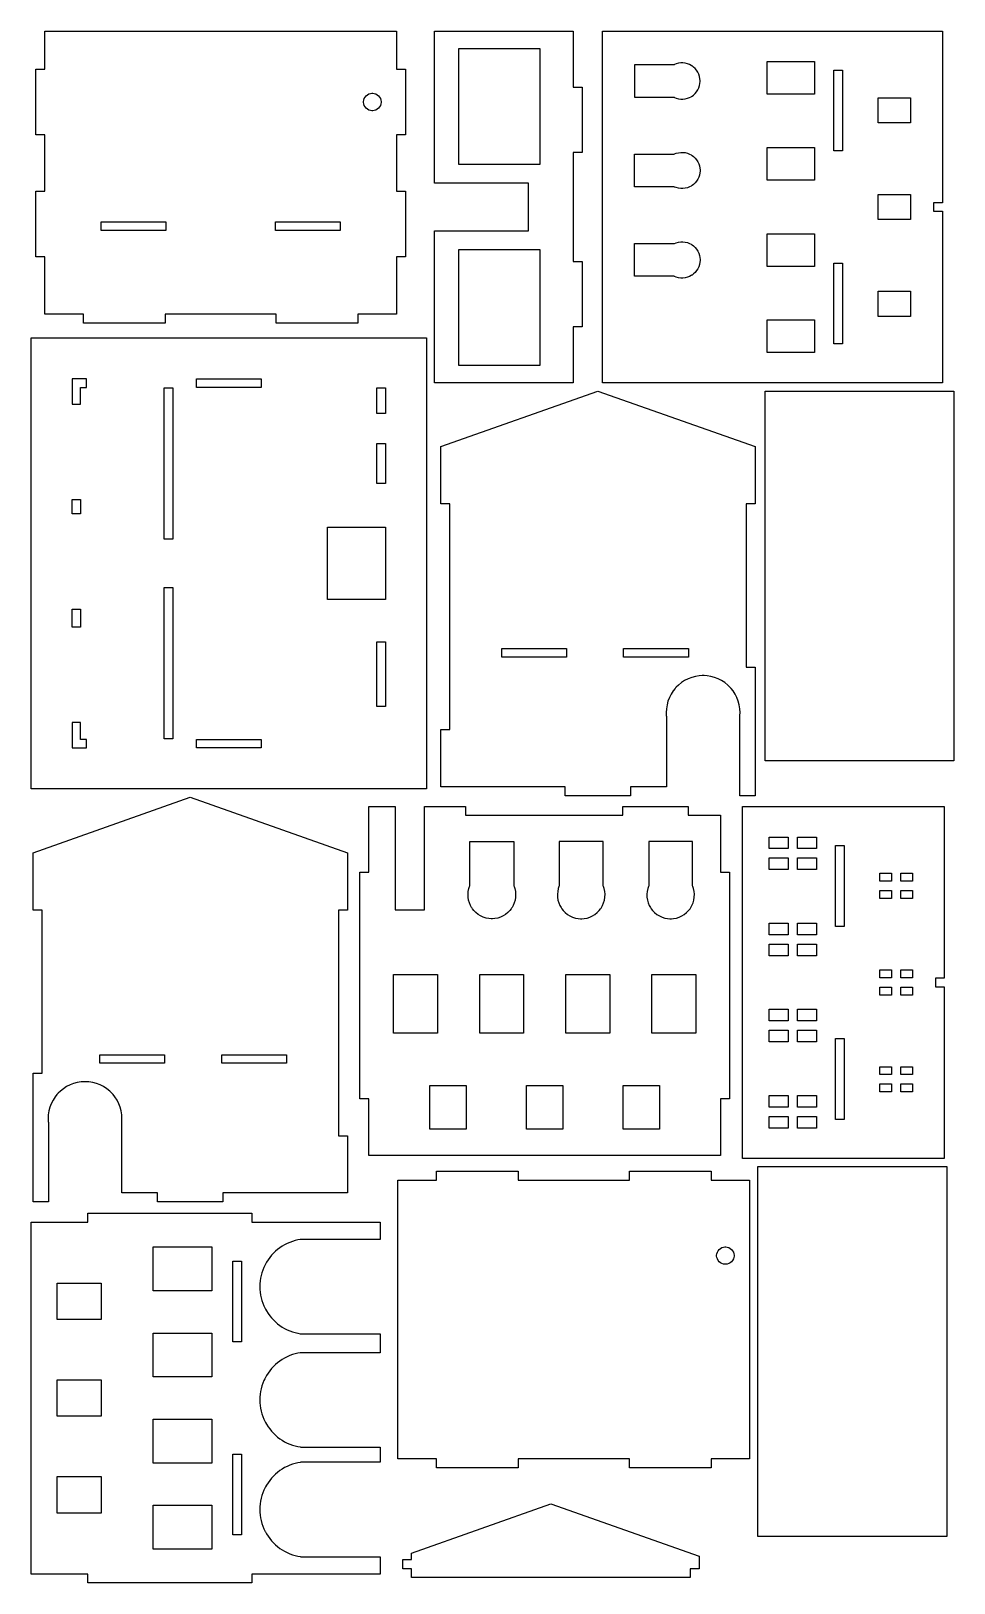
# Model space of a CAD drawing. Extents: x 0 to 114, y 0 to 191.
import ezdxf

# ---------------------------------------------------------------- set-up
doc = ezdxf.new("R2010")
doc.units = 0
doc.layers.get('0').update_dxf_attribs({"linetype": 'CONTINUOUS'})

msp = doc.modelspace()

# ---------------------------------------------------------------- linework, layer by layer
at = {"color": 0}
for points in [[(45.0056, 190.958), (45.0056, 186.25), (46.1056, 186.25), (46.1056, 178.2), (45.0056, 178.2), (45.0056, 171.25), (46.1056, 171.25), (46.1056, 163.171), (45.0056, 163.171), (45.0056, 156.122), (40.2506, 156.122), (40.2506, 155.022), (30.2006, 155.022), (30.2006, 156.122), (16.506, 156.122), (16.506, 155.022), (6.45594, 155.022), (6.45594, 156.122), (1.7009, 156.122), (1.7009, 163.171), (0.60091, 163.171), (0.60091, 171.25), (1.7009, 171.25), (1.7009, 178.2), (0.60091, 178.2), (0.60091, 186.25), (1.7009, 186.25), (1.7009, 190.958), (45.0056, 190.958)], [(67.8456, 154.554), (66.7456, 154.554), (66.7456, 147.654), (49.6864, 147.654), (49.6864, 166.376), (61.241, 166.376), (61.241, 172.236), (49.6864, 172.236), (49.6864, 190.958), (66.7456, 190.958), (66.7456, 184.058), (67.8456, 184.058), (67.8456, 176.008), (66.7456, 176.008), (66.7456, 162.604), (67.8456, 162.604), (67.8456, 154.554)], [(112.224, 168.781), (112.224, 147.654), (70.3558, 147.654), (70.3558, 190.958), (112.224, 190.958), (112.224, 169.831), (111.124, 169.831), (111.124, 168.781), (112.224, 168.781)], [(52.6546, 188.826), (62.6626, 188.826), (62.6626, 174.553), (52.6546, 174.553), (52.6546, 188.826)], [(90.6513, 187.208), (96.474, 187.208), (96.474, 183.204), (90.6513, 183.204), (90.6513, 187.208)], [(74.2876, 186.808), (74.2876, 182.804), (79.1728, 182.804), (79.2368, 182.772), (79.4372, 182.694), (79.7101, 182.621), (79.9879, 182.583), (80.2674, 182.579), (80.5451, 182.611), (80.8175, 182.678), (81.0815, 182.779), (81.2728, 182.876), (81.3335, 182.914), (81.394, 182.953), (81.566, 183.081), (81.7728, 183.274), (81.9524, 183.489), (82.1031, 183.725), (82.2231, 183.976), (82.3108, 184.243), (82.3647, 184.521), (82.3831, 184.735), (82.3831, 184.806), (82.3831, 184.878), (82.3647, 185.092), (82.3108, 185.369), (82.2231, 185.636), (82.1031, 185.888), (81.9524, 186.124), (81.7728, 186.339), (81.566, 186.531), (81.394, 186.66), (81.3335, 186.697), (81.2728, 186.736), (81.0815, 186.833), (80.8175, 186.935), (80.5451, 187.001), (80.2674, 187.033), (79.9879, 187.029), (79.7101, 186.992), (79.4372, 186.918), (79.2368, 186.84), (79.1728, 186.808), (74.2876, 186.808)], [(98.8513, 186.153), (99.9013, 186.153), (99.9013, 176.203), (98.8513, 176.203), (98.8513, 186.153)], [(43.0961, 182.225), (43.0961, 182.171), (43.0742, 182.008), (43.0115, 181.806), (42.9125, 181.624), (42.7813, 181.464), (42.6221, 181.333), (42.4394, 181.233), (42.2378, 181.171), (42.0753, 181.15), (42.0211, 181.15), (41.9669, 181.15), (41.8044, 181.171), (41.6026, 181.233), (41.42, 181.333), (41.261, 181.464), (41.1297, 181.624), (41.0306, 181.806), (40.9679, 182.008), (40.9461, 182.171), (40.9461, 182.225), (40.9461, 182.279), (40.9679, 182.442), (41.0306, 182.643), (41.1297, 182.825), (41.261, 182.985), (41.42, 183.115), (41.6026, 183.215), (41.8044, 183.278), (41.9669, 183.3), (42.0211, 183.3), (42.0753, 183.3), (42.2378, 183.278), (42.4394, 183.215), (42.6221, 183.115), (42.7813, 182.985), (42.9125, 182.825), (43.0115, 182.643), (43.0742, 182.442), (43.0961, 182.279), (43.0961, 182.225)], [(104.288, 182.758), (108.292, 182.758), (108.292, 179.663), (104.288, 179.663), (104.288, 182.758)], [(74.2876, 171.799), (74.2876, 175.803), (79.1728, 175.803), (79.2368, 175.835), (79.4372, 175.913), (79.7101, 175.986), (79.9879, 176.024), (80.2674, 176.028), (80.5451, 175.996), (80.8175, 175.929), (81.0815, 175.828), (81.2728, 175.731), (81.3335, 175.692), (81.394, 175.654), (81.566, 175.525), (81.7728, 175.333), (81.9524, 175.118), (82.1031, 174.882), (82.2231, 174.629), (82.3108, 174.364), (82.3647, 174.086), (82.3831, 173.872), (82.3831, 173.8), (82.3831, 173.729), (82.3647, 173.515), (82.3108, 173.237), (82.2231, 172.971), (82.1031, 172.719), (81.9524, 172.483), (81.7728, 172.268), (81.566, 172.075), (81.394, 171.946), (81.3335, 171.908), (81.2728, 171.871), (81.0815, 171.774), (80.8175, 171.672), (80.5451, 171.606), (80.2674, 171.574), (79.9879, 171.578), (79.7101, 171.615), (79.4372, 171.689), (79.2368, 171.767), (79.1728, 171.799), (74.2876, 171.799)], [(90.6513, 176.608), (96.474, 176.608), (96.474, 172.604), (90.6513, 172.604), (90.6513, 176.608)], [(104.288, 170.854), (108.292, 170.854), (108.292, 167.758), (104.288, 167.758), (104.288, 170.854)], [(8.65093, 167.486), (16.601, 167.486), (16.601, 166.436), (8.65093, 166.436), (8.65093, 167.486)], [(30.1056, 167.486), (38.0556, 167.486), (38.0556, 166.436), (30.1056, 166.436), (30.1056, 167.486)], [(74.2876, 160.793), (74.2876, 164.797), (79.1728, 164.797), (79.2368, 164.829), (79.4372, 164.907), (79.7101, 164.981), (79.9879, 165.018), (80.2674, 165.021), (80.5451, 164.99), (80.8175, 164.924), (81.0815, 164.822), (81.2728, 164.725), (81.3335, 164.686), (81.394, 164.649), (81.566, 164.519), (81.7728, 164.328), (81.9524, 164.112), (82.1031, 163.876), (82.2231, 163.624), (82.3108, 163.358), (82.3647, 163.081), (82.3831, 162.867), (82.3831, 162.794), (82.3831, 162.724), (82.3647, 162.51), (82.3108, 162.232), (82.2231, 161.965), (82.1031, 161.712), (81.9524, 161.478), (81.7728, 161.263), (81.566, 161.069), (81.394, 160.94), (81.3335, 160.903), (81.2728, 160.865), (81.0815, 160.768), (80.8175, 160.667), (80.5451, 160.6), (80.2674, 160.568), (79.9879, 160.571), (79.7101, 160.61), (79.4372, 160.683), (79.2368, 160.761), (79.1728, 160.793), (74.2876, 160.793)], [(90.6513, 166.008), (96.474, 166.008), (96.474, 162.004), (90.6513, 162.004), (90.6513, 166.008)], [(52.6546, 164.06), (62.6626, 164.06), (62.6626, 149.786), (52.6546, 149.786), (52.6546, 164.06)], [(98.8513, 162.408), (99.9013, 162.408), (99.9013, 152.458), (98.8513, 152.458), (98.8513, 162.408)], [(104.288, 158.95), (108.292, 158.95), (108.292, 155.854), (104.288, 155.854), (104.288, 158.95)], [(90.6513, 155.408), (96.474, 155.408), (96.474, 151.403), (90.6513, 151.403), (90.6513, 155.408)], [(0, 153.211), (48.6864, 153.211), (48.6864, 97.7063), (0, 97.7063), (0, 153.211)], [(6.09999, 145.029), (6.09999, 147.111), (6.81819, 147.111), (6.81819, 148.161), (5.05003, 148.161), (5.05003, 145.029), (6.09999, 145.029)], [(16.4138, 147.061), (17.4636, 147.061), (17.4636, 128.438), (16.4138, 128.438), (16.4138, 147.061)], [(20.3682, 148.161), (28.3182, 148.161), (28.3182, 147.111), (20.3682, 147.111), (20.3682, 148.161)], [(42.5864, 147.061), (43.6364, 147.061), (43.6364, 143.91), (42.5864, 143.91), (42.5864, 147.061)], [(87.2714, 96.8565), (87.2714, 106.619), (87.2842, 106.739), (87.2974, 107.1), (87.2728, 107.576), (87.199, 108.045), (87.0771, 108.502), (86.9083, 108.944), (86.6939, 109.368), (86.435, 109.769), (86.2132, 110.054), (86.1329, 110.143), (86.0526, 110.232), (85.7929, 110.483), (85.4221, 110.783), (85.024, 111.042), (84.6024, 111.257), (84.1606, 111.427), (83.7024, 111.55), (83.2312, 111.626), (82.871, 111.651), (82.751, 111.651), (82.6308, 111.651), (82.2706, 111.626), (81.7993, 111.55), (81.3411, 111.427), (80.8994, 111.257), (80.4776, 111.042), (80.0796, 110.783), (79.7089, 110.483), (79.4492, 110.232), (79.3689, 110.143), (79.2886, 110.054), (79.0667, 109.769), (78.8078, 109.368), (78.5935, 108.944), (78.4246, 108.502), (78.3028, 108.045), (78.2289, 107.576), (78.2044, 107.1), (78.2175, 106.739), (78.2304, 106.619), (78.2304, 97.9565), (73.8214, 97.9565), (73.8214, 96.8565), (65.7714, 96.8565), (65.7714, 97.9565), (50.4532, 97.9565), (50.4532, 105.007), (51.5531, 105.007), (51.5531, 132.775), (50.4532, 132.775), (50.4532, 139.818), (69.7964, 146.644), (89.1396, 139.818), (89.1396, 132.775), (88.0396, 132.775), (88.0396, 112.701), (89.1396, 112.701), (89.1396, 96.8565), (87.2714, 96.8565)], [(90.3722, 146.654), (113.636, 146.654), (113.636, 101.149), (90.3722, 101.149), (90.3722, 146.654)], [(42.5864, 140.224), (43.6364, 140.224), (43.6364, 135.273), (42.5864, 135.273), (42.5864, 140.224)], [(5.05003, 133.312), (6.09999, 133.312), (6.09999, 131.544), (5.05003, 131.544), (5.05003, 133.312)], [(36.5033, 129.922), (43.6364, 129.922), (43.6364, 120.995), (36.5033, 120.995), (36.5033, 129.922)], [(16.4138, 122.479), (17.4636, 122.479), (17.4636, 103.856), (16.4138, 103.856), (16.4138, 122.479)], [(5.05003, 119.828), (6.09999, 119.828), (6.09999, 117.605), (5.05003, 117.605), (5.05003, 119.828)], [(42.5864, 115.806), (43.6364, 115.806), (43.6364, 107.856), (42.5864, 107.856), (42.5864, 115.806)], [(57.9621, 114.966), (65.9121, 114.966), (65.9121, 113.916), (57.9621, 113.916), (57.9621, 114.966)], [(72.9621, 114.966), (80.9413, 114.966), (80.9413, 113.916), (72.9621, 113.916), (72.9621, 114.966)], [(6.09999, 105.888), (5.05003, 105.888), (5.05003, 102.756), (6.81819, 102.756), (6.81819, 103.806), (6.09999, 103.806), (6.09999, 105.888)], [(20.3682, 103.806), (28.3182, 103.806), (28.3182, 102.756), (20.3682, 102.756), (20.3682, 103.806)], [(2.13303, 46.8892), (0.26481, 46.8892), (0.26481, 62.7336), (1.36485, 62.7336), (1.36485, 82.8074), (0.26481, 82.8074), (0.26481, 89.8501), (19.6081, 96.6771), (38.9513, 89.8501), (38.9513, 82.8074), (37.8513, 82.8074), (37.8513, 55.0392), (38.9513, 55.0392), (38.9513, 47.9892), (23.6331, 47.9892), (23.6331, 46.8892), (15.5831, 46.8892), (15.5831, 47.9892), (11.1739, 47.9892), (11.1739, 56.6519), (11.1867, 56.7714), (11.1999, 57.1324), (11.1754, 57.6088), (11.1016, 58.0775), (10.9797, 58.5349), (10.8109, 58.9772), (10.5965, 59.4006), (10.3376, 59.8012), (10.1157, 60.0862), (10.0355, 60.1756), (9.95518, 60.2649), (9.69547, 60.5158), (9.32471, 60.8161), (8.92665, 61.0744), (8.50493, 61.2894), (8.06321, 61.4594), (7.60499, 61.5829), (7.13385, 61.6582), (6.77354, 61.6835), (6.65349, 61.6835), (6.53336, 61.6835), (6.17307, 61.6582), (5.70193, 61.5829), (5.24371, 61.4594), (4.80197, 61.2894), (4.38026, 61.0744), (3.98221, 60.8161), (3.61143, 60.5158), (3.35172, 60.2649), (3.27149, 60.1756), (3.19119, 60.0862), (2.96929, 59.8012), (2.71044, 59.4006), (2.49599, 58.9772), (2.32726, 58.5349), (2.20535, 58.0775), (2.13151, 57.6088), (2.10704, 57.1324), (2.12017, 56.7714), (2.13303, 56.6519), (2.13303, 46.8892)], [(41.5956, 52.5904), (41.5956, 59.5904), (40.4956, 59.5904), (40.4956, 87.4587), (41.5956, 87.4587), (41.5956, 95.5588), (44.8469, 95.5588), (44.8469, 82.816), (48.4333, 82.816), (48.4333, 95.5588), (53.4833, 95.5588), (53.4833, 94.4587), (72.8501, 94.4587), (72.8501, 95.5588), (80.9001, 95.5588), (80.9001, 94.4587), (84.9001, 94.4587), (84.9001, 87.4587), (86.0001, 87.4587), (86.0001, 59.5904), (84.9001, 59.5904), (84.9001, 52.5904), (41.5956, 52.5904)], [(112.441, 73.3615), (112.441, 52.2343), (87.5818, 52.2343), (87.5818, 95.5389), (112.441, 95.5389), (112.441, 74.4115), (111.341, 74.4115), (111.341, 73.3615), (112.441, 73.3615)], [(90.8681, 91.7893), (93.2044, 91.7893), (93.2044, 90.3621), (90.8681, 90.3621), (90.8681, 91.7893)], [(94.3544, 91.7893), (96.6908, 91.7893), (96.6908, 90.3621), (94.3544, 90.3621), (94.3544, 91.7893)], [(54.0344, 91.2269), (59.439, 91.2269), (59.439, 85.7924), (59.474, 85.7083), (59.5586, 85.4478), (59.6339, 85.0953), (59.6651, 84.7386), (59.6529, 84.3822), (59.5975, 84.0297), (59.4992, 83.6856), (59.3583, 83.3536), (59.226, 83.1139), (59.1756, 83.0381), (59.1253, 82.9624), (58.9551, 82.7475), (58.7032, 82.4896), (58.4237, 82.266), (58.1201, 82.0786), (57.796, 81.9296), (57.455, 81.8208), (57.1007, 81.754), (56.8276, 81.7314), (56.7367, 81.7314), (56.6457, 81.7314), (56.3726, 81.754), (56.0183, 81.8208), (55.6774, 81.9296), (55.3532, 82.0786), (55.0496, 82.266), (54.7701, 82.4896), (54.5183, 82.7475), (54.3482, 82.9624), (54.2978, 83.0381), (54.2474, 83.1139), (54.115, 83.3536), (53.9742, 83.6856), (53.876, 84.0297), (53.8204, 84.3822), (53.8082, 84.7386), (53.8394, 85.0953), (53.9147, 85.4478), (53.9993, 85.7083), (54.0344, 85.7924), (54.0344, 91.2269)], [(70.4446, 91.2269), (65.04, 91.2269), (65.04, 85.7924), (65.0049, 85.7083), (64.9204, 85.4478), (64.845, 85.0953), (64.8137, 84.7386), (64.826, 84.3822), (64.8815, 84.0297), (64.9799, 83.6856), (65.1206, 83.3536), (65.2529, 83.1139), (65.3033, 83.0381), (65.3538, 82.9624), (65.5239, 82.7475), (65.7757, 82.4896), (66.0553, 82.266), (66.3589, 82.0786), (66.6829, 81.9296), (67.024, 81.8208), (67.3782, 81.754), (67.6513, 81.7314), (67.7424, 81.7314), (67.8333, 81.7314), (68.1062, 81.754), (68.4606, 81.8208), (68.8015, 81.9296), (69.1257, 82.0786), (69.4293, 82.266), (69.7089, 82.4896), (69.9607, 82.7475), (70.1308, 82.9624), (70.1812, 83.0381), (70.2317, 83.1139), (70.364, 83.3536), (70.5047, 83.6856), (70.6031, 84.0297), (70.6585, 84.3822), (70.6708, 84.7386), (70.6394, 85.0953), (70.5642, 85.4478), (70.4797, 85.7083), (70.4446, 85.7924), (70.4446, 91.2269)], [(81.4501, 91.2269), (76.0457, 91.2269), (76.0457, 85.7924), (76.0104, 85.7083), (75.926, 85.4478), (75.8507, 85.0953), (75.8193, 84.7386), (75.8317, 84.3822), (75.8871, 84.0297), (75.9854, 83.6856), (76.1261, 83.3536), (76.2585, 83.1139), (76.309, 83.0381), (76.3594, 82.9624), (76.5294, 82.7475), (76.7813, 82.4896), (77.0608, 82.266), (77.3644, 82.0786), (77.6885, 81.9296), (78.0296, 81.8208), (78.3839, 81.754), (78.6568, 81.7314), (78.7479, 81.7314), (78.8389, 81.7314), (79.1118, 81.754), (79.4662, 81.8208), (79.8072, 81.9296), (80.1313, 82.0786), (80.435, 82.266), (80.7144, 82.4896), (80.9662, 82.7475), (81.1364, 82.9624), (81.1868, 83.0381), (81.2372, 83.1139), (81.3696, 83.3536), (81.5103, 83.6856), (81.6086, 84.0297), (81.6642, 84.3822), (81.6764, 84.7386), (81.6451, 85.0953), (81.5699, 85.4478), (81.4853, 85.7083), (81.4501, 85.7924), (81.4501, 91.2269)], [(99.0682, 90.7339), (100.118, 90.7339), (100.118, 80.7839), (99.0682, 80.7839), (99.0682, 90.7339)], [(90.8681, 89.2121), (93.2044, 89.2121), (93.2044, 87.7847), (90.8681, 87.7847), (90.8681, 89.2121)], [(94.3544, 89.2121), (96.6908, 89.2121), (96.6908, 87.7847), (94.3544, 87.7847), (94.3544, 89.2121)], [(104.504, 87.3385), (105.932, 87.3385), (105.932, 86.3657), (104.504, 86.3657), (104.504, 87.3385)], [(107.082, 87.3385), (108.509, 87.3385), (108.509, 86.3657), (107.082, 86.3657), (107.082, 87.3385)], [(104.504, 85.2157), (105.932, 85.2157), (105.932, 84.2431), (104.504, 84.2431), (104.504, 85.2157)], [(107.082, 85.2157), (108.509, 85.2157), (108.509, 84.2431), (107.082, 84.2431), (107.082, 85.2157)], [(90.8681, 81.189), (93.2044, 81.189), (93.2044, 79.7617), (90.8681, 79.7617), (90.8681, 81.189)], [(94.3544, 81.189), (96.6908, 81.189), (96.6908, 79.7617), (94.3544, 79.7617), (94.3544, 81.189)], [(90.8681, 78.6117), (93.2044, 78.6117), (93.2044, 77.1844), (90.8681, 77.1844), (90.8681, 78.6117)], [(94.3544, 78.6117), (96.6908, 78.6117), (96.6908, 77.1844), (94.3544, 77.1844), (94.3544, 78.6117)], [(44.6451, 74.8632), (50.0497, 74.8632), (50.0497, 67.6404), (44.6451, 67.6404), (44.6451, 74.8632)], [(55.2454, 74.8632), (60.65, 74.8632), (60.65, 67.6404), (55.2454, 67.6404), (55.2454, 74.8632)], [(65.8457, 74.8632), (71.2503, 74.8632), (71.2503, 67.6404), (65.8457, 67.6404), (65.8457, 74.8632)], [(76.4461, 74.8632), (81.8506, 74.8632), (81.8506, 67.6404), (76.4461, 67.6404), (76.4461, 74.8632)], [(104.504, 75.4343), (105.932, 75.4343), (105.932, 74.4615), (104.504, 74.4615), (104.504, 75.4343)], [(107.082, 75.4343), (108.509, 75.4343), (108.509, 74.4615), (107.082, 74.4615), (107.082, 75.4343)], [(104.504, 73.3115), (105.932, 73.3115), (105.932, 72.3388), (104.504, 72.3388), (104.504, 73.3115)], [(107.082, 73.3115), (108.509, 73.3115), (108.509, 72.3388), (107.082, 72.3388), (107.082, 73.3115)], [(90.8681, 70.5888), (93.2044, 70.5888), (93.2044, 69.1614), (90.8681, 69.1614), (90.8681, 70.5888)], [(94.3544, 70.5888), (96.6908, 70.5888), (96.6908, 69.1614), (94.3544, 69.1614), (94.3544, 70.5888)], [(90.8681, 68.0114), (93.2044, 68.0114), (93.2044, 66.5842), (90.8681, 66.5842), (90.8681, 68.0114)], [(94.3544, 68.0114), (96.6908, 68.0114), (96.6908, 66.5842), (94.3544, 66.5842), (94.3544, 68.0114)], [(99.0682, 66.9893), (100.118, 66.9893), (100.118, 57.0393), (99.0682, 57.0393), (99.0682, 66.9893)], [(8.46311, 64.9983), (16.4422, 64.9983), (16.4422, 63.9483), (8.46311, 63.9483), (8.46311, 64.9983)], [(23.4924, 64.9983), (31.4422, 64.9983), (31.4422, 63.9483), (23.4924, 63.9483), (23.4924, 64.9983)], [(104.504, 63.5301), (105.932, 63.5301), (105.932, 62.5574), (104.504, 62.5574), (104.504, 63.5301)], [(107.082, 63.5301), (108.509, 63.5301), (108.509, 62.5574), (107.082, 62.5574), (107.082, 63.5301)], [(49.096, 61.2268), (53.5914, 61.2268), (53.5914, 55.8222), (49.096, 55.8222), (49.096, 61.2268)], [(61.0001, 61.2268), (65.4956, 61.2268), (65.4956, 55.8222), (61.0001, 55.8222), (61.0001, 61.2268)], [(72.9043, 61.2268), (77.3997, 61.2268), (77.3997, 55.8222), (72.9043, 55.8222), (72.9043, 61.2268)], [(104.504, 61.4074), (105.932, 61.4074), (105.932, 60.4347), (104.504, 60.4347), (104.504, 61.4074)], [(107.082, 61.4074), (108.509, 61.4074), (108.509, 60.4347), (107.082, 60.4347), (107.082, 61.4074)], [(90.8681, 59.9883), (93.2044, 59.9883), (93.2044, 58.5611), (90.8681, 58.5611), (90.8681, 59.9883)], [(94.3544, 59.9883), (96.6908, 59.9883), (96.6908, 58.5611), (94.3544, 58.5611), (94.3544, 59.9883)], [(90.8681, 57.4111), (93.2044, 57.4111), (93.2044, 55.9839), (90.8681, 55.9839), (90.8681, 57.4111)], [(94.3544, 57.4111), (96.6908, 57.4111), (96.6908, 55.9839), (94.3544, 55.9839), (94.3544, 57.4111)], [(45.1708, 15.2838), (45.1708, 49.5701), (49.9258, 49.5701), (49.9258, 50.6703), (59.9758, 50.6703), (59.9758, 49.5701), (73.6704, 49.5701), (73.6704, 50.6703), (83.7204, 50.6703), (83.7204, 49.5701), (88.4754, 49.5701), (88.4754, 15.2838), (83.7204, 15.2838), (83.7204, 14.1837), (73.6704, 14.1837), (73.6704, 15.2838), (59.9758, 15.2838), (59.9758, 14.1837), (49.9258, 14.1837), (49.9258, 15.2838), (45.1708, 15.2838)], [(89.4754, 51.2343), (112.739, 51.2343), (112.739, 5.72965), (89.4754, 5.72965), (89.4754, 51.2343)], [(33.2086, 14.8532), (33.121, 14.8407), (32.8593, 14.7924), (32.5164, 14.7111), (32.181, 14.61), (31.8535, 14.4896), (31.5347, 14.3503), (31.2257, 14.1929), (30.9268, 14.0178), (30.6392, 13.8255), (30.3632, 13.6166), (30.0999, 13.3917), (29.85, 13.1512), (29.614, 12.8956), (29.3929, 12.6257), (29.1875, 12.3417), (28.9985, 12.0445), (28.8671, 11.8131), (28.8265, 11.7343), (28.7858, 11.6556), (28.6735, 11.4144), (28.541, 11.0879), (28.4289, 10.756), (28.3371, 10.4193), (28.2657, 10.079), (28.2147, 9.73583), (28.184, 9.39085), (28.1739, 9.04492), (28.184, 8.699), (28.2147, 8.354), (28.2657, 8.0109), (28.3371, 7.67051), (28.4289, 7.33393), (28.541, 7.0019), (28.6735, 6.67551), (28.7858, 6.43431), (28.8265, 6.35553), (28.8671, 6.27681), (28.9985, 6.04542), (29.1875, 5.74815), (29.3929, 5.46425), (29.614, 5.19428), (29.85, 4.93875), (30.0999, 4.69824), (30.3632, 4.47325), (30.6392, 4.26438), (30.9268, 4.0721), (31.2257, 3.89697), (31.5347, 3.73953), (31.8535, 3.60032), (32.181, 3.47993), (32.5164, 3.37875), (32.8593, 3.29747), (33.121, 3.24914), (33.2086, 3.23654), (42.9682, 3.23654), (42.9682, 1.10476), (27.1739, 1.10476), (27.1739, 0.00472), (7, 0.00472), (7, 1.10476), (0, 1.10476), (0, 44.4093), (7, 44.4093), (7, 45.5094), (27.1739, 45.5094), (27.1739, 44.4093), (42.9682, 44.4093), (42.9682, 42.2775), (33.2086, 42.2775), (33.121, 42.265), (32.8593, 42.2167), (32.5164, 42.1354), (32.181, 42.0342), (31.8535, 41.9139), (31.5347, 41.7746), (31.2257, 41.6172), (30.9268, 41.4421), (30.6392, 41.2497), (30.3632, 41.041), (30.0999, 40.816), (29.85, 40.5754), (29.614, 40.3199), (29.3929, 40.0499), (29.1875, 39.766), (28.9985, 39.4688), (28.8671, 39.2374), (28.8265, 39.1586), (28.7858, 39.0799), (28.6735, 38.8386), (28.541, 38.5122), (28.4289, 38.1803), (28.3371, 37.8436), (28.2657, 37.5032), (28.2147, 37.1601), (28.184, 36.8151), (28.1739, 36.4693), (28.184, 36.1233), (28.2147, 35.7783), (28.2657, 35.4353), (28.3371, 35.0949), (28.4289, 34.7582), (28.541, 34.4262), (28.6735, 34.0999), (28.7858, 33.8586), (28.8265, 33.7799), (28.8671, 33.7011), (28.9985, 33.4697), (29.1875, 33.1724), (29.3929, 32.8885), (29.614, 32.6186), (29.85, 32.3631), (30.0999, 32.1225), (30.3632, 31.8976), (30.6392, 31.6888), (30.9268, 31.4964), (31.2257, 31.3212), (31.5347, 31.1639), (31.8535, 31.0246), (32.181, 30.9042), (32.5164, 30.8031), (32.8593, 30.7218), (33.121, 30.6735), (33.2086, 30.6608), (42.9682, 30.6608), (42.9682, 28.3381), (33.2086, 28.3381), (33.121, 28.3256), (32.8593, 28.2772), (32.5164, 28.196), (32.181, 28.0949), (31.8535, 27.9744), (31.5347, 27.8351), (31.2257, 27.6778), (30.9268, 27.5026), (30.6392, 27.3103), (30.3632, 27.1014), (30.0999, 26.8765), (29.85, 26.636), (29.614, 26.3804), (29.3929, 26.1106), (29.1875, 25.8267), (28.9985, 25.5293), (28.8671, 25.2979), (28.8265, 25.2192), (28.7858, 25.1404), (28.6735, 24.8993), (28.541, 24.5728), (28.4289, 24.2408), (28.3371, 23.9042), (28.2657, 23.5639), (28.2147, 23.2207), (28.184, 22.8757), (28.1739, 22.5297), (28.184, 22.1839), (28.2147, 21.8389), (28.2657, 21.4958), (28.3371, 21.1554), (28.4289, 20.8187), (28.541, 20.4868), (28.6735, 20.1604), (28.7858, 19.9192), (28.8265, 19.8404), (28.8671, 19.7617), (28.9985, 19.5303), (29.1875, 19.2331), (29.3929, 18.9492), (29.614, 18.6792), (29.85, 18.4236), (30.0999, 18.1831), (30.3632, 17.9582), (30.6392, 17.7493), (30.9268, 17.5569), (31.2257, 17.3818), (31.5347, 17.2244), (31.8535, 17.0853), (32.181, 16.9647), (32.5164, 16.8636), (32.8593, 16.7824), (33.121, 16.734), (33.2086, 16.7215), (42.9682, 16.7215), (42.9682, 14.8532), (33.2086, 14.8532)], [(15.05, 41.3599), (22.2728, 41.3599), (22.2728, 35.9553), (15.05, 35.9553), (15.05, 41.3599)], [(86.566, 40.2863), (86.566, 40.2321), (86.5442, 40.0696), (86.4815, 39.8678), (86.3825, 39.6853), (86.2511, 39.5261), (86.0921, 39.3949), (85.9094, 39.2958), (85.7076, 39.2332), (85.5451, 39.2112), (85.4911, 39.2112), (85.4368, 39.2112), (85.2743, 39.2332), (85.0725, 39.2958), (84.89, 39.3949), (84.7308, 39.5261), (84.5996, 39.6853), (84.5006, 39.8678), (84.4378, 40.0696), (84.416, 40.2321), (84.416, 40.2863), (84.416, 40.3404), (84.4378, 40.5029), (84.5006, 40.7047), (84.5996, 40.8874), (84.7308, 41.0464), (84.89, 41.1776), (85.0725, 41.2768), (85.2743, 41.3394), (85.4368, 41.3613), (85.4911, 41.3613), (85.5451, 41.3613), (85.7076, 41.3394), (85.9094, 41.2768), (86.0921, 41.1776), (86.2511, 41.0464), (86.3825, 40.8874), (86.4815, 40.7047), (86.5442, 40.5029), (86.566, 40.3404), (86.566, 40.2863)], [(24.8592, 39.6043), (25.9092, 39.6043), (25.9092, 29.6543), (24.8592, 29.6543), (24.8592, 39.6043)], [(3.23182, 36.909), (8.63639, 36.909), (8.63639, 32.4135), (3.23182, 32.4135), (3.23182, 36.909)], [(15.05, 30.7594), (22.2728, 30.7594), (22.2728, 25.3549), (15.05, 25.3549), (15.05, 30.7594)], [(3.23182, 25.0047), (8.63639, 25.0047), (8.63639, 20.5093), (3.23182, 20.5093), (3.23182, 25.0047)], [(15.05, 20.1592), (22.2728, 20.1592), (22.2728, 14.7546), (15.05, 14.7546), (15.05, 20.1592)], [(24.8592, 15.8597), (25.9092, 15.8597), (25.9092, 5.90978), (24.8592, 5.90978), (24.8592, 15.8597)], [(3.23182, 13.1006), (8.63639, 13.1006), (8.63639, 8.60514), (3.23182, 8.60514), (3.23182, 13.1006)], [(15.05, 9.55886), (22.2728, 9.55886), (22.2728, 4.15429), (15.05, 4.15429), (15.05, 9.55886)], [(46.8588, 1.75722), (45.7587, 1.75722), (45.7587, 2.90722), (46.8588, 2.90722), (46.8588, 3.67638), (64.0019, 9.72694), (82.2451, 3.28814), (82.2451, 1.75722), (81.1451, 1.75722), (81.1451, 0.65723), (46.8588, 0.65723), (46.8588, 1.75722)]]:
    msp.add_lwpolyline(points, close=True, dxfattribs=at)

doc.saveas('drawing.dxf')
